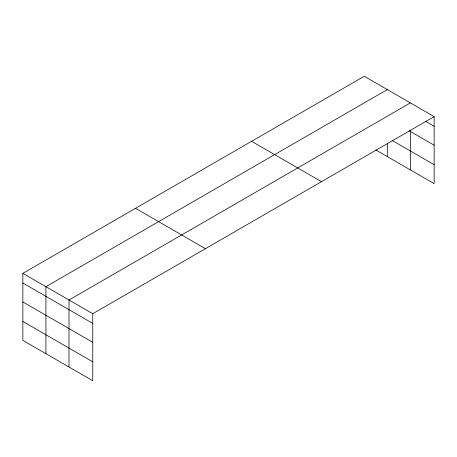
<?xml version="1.0" encoding="UTF-8"?>
<svg xmlns="http://www.w3.org/2000/svg" width="457" height="457" viewBox="0 0 457 457"><rect width="100%" height="100%" fill="white"/><g stroke="black" fill="none" stroke-linecap="round" stroke-linejoin="round"><path stroke-width="0.69" d="M410.38 130.085L410.38 169.913M375.78 149.93L434.15 183.634L434.15 116.626L364.246 76.268L22.85 273.366L22.85 340.374L92.754 380.732L92.754 313.725L22.85 273.366M387.313 89.583L45.917 286.688L45.917 353.695M410.38 102.905L68.99 300.003L68.99 367.011M92.754 313.725L434.15 116.626M425.616 121.356L434.15 126.281M409.169 130.788L434.15 145.206M392.169 140.47L434.15 164.709M251.584 141.31L321.488 181.669M135.512 208.323L205.416 248.682M22.85 283.026L92.754 323.385M22.85 301.951L92.754 342.31M22.85 321.448L92.754 361.807M387.313 143.275L387.313 156.591"/></g></svg>
